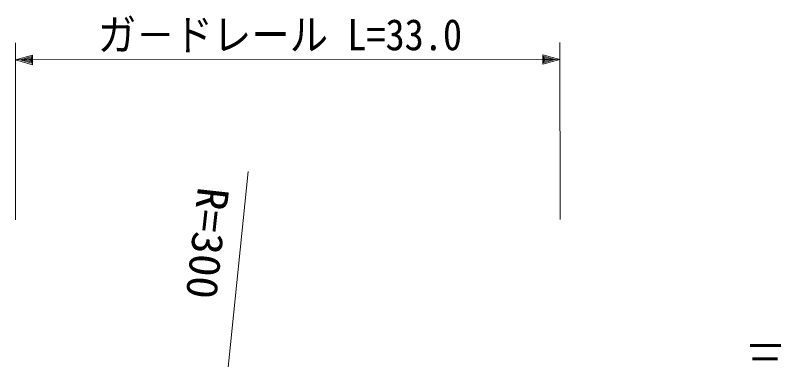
# Model space of a CAD drawing. Units: millimetres, scale not verified. Extents: x 40000 to 680000, y 20000 to 380000.
# Drawn here: x 345049 to 390140, y 316054 to 336256 of the extents above; entities that cross this region are included whole.
import ezdxf
from ezdxf.enums import TextEntityAlignment as Align

# ---------------------------------------------------------------- set-up
doc = ezdxf.new("R2010")
doc.units = ezdxf.units.MM
doc.header["$LTSCALE"] = 1000
doc.layers.add('M-BGD-HTXT', color=7, linetype='Continuous')
doc.layers.add('M-STR-HTXT', color=7, linetype='Continuous', lineweight=13)
doc.styles.add('@ＭＳ ゴシック', font='')
doc.styles.add('ＭＳ ゴシック', font='')
doc.styles.get('@ＭＳ ゴシック').set_extended_font_data('@MS Gothic')
doc.styles.get('ＭＳ ゴシック').set_extended_font_data('MS Gothic')

msp = doc.modelspace()

# ---------------------------------------------------------------- linework, layer by layer
at = {"layer": 'M-STR-HTXT'}
for p, q in [((345056, 324253), (345049, 334641)), ((376969, 334663), (376976, 324275)), ((345050, 333641), (346049, 333922)), ((345329, 333642), (346009, 333842)), ((345489, 333642), (345969, 333762)), ((345729, 333642), (345929, 333682)), ((345929, 333682), (345929, 333602)), ((345969, 333762), (345969, 333522)), ((346009, 333842), (346009, 333442)), ((346049, 333922), (346049, 333362)), ((375970, 333383), (375970, 333943)), ((375970, 333943), (376969, 333664)), ((376010, 333463), (376010, 333863)), ((376010, 333863), (376690, 333663)), ((376050, 333543), (376050, 333783)), ((376050, 333783), (376530, 333663)), ((376090, 333623), (376090, 333703)), ((376090, 333703), (376290, 333663)), ((345050, 333641), (376969, 333664)), ((346049, 333362), (345050, 333641)), ((346009, 333442), (345329, 333642)), ((345969, 333522), (345489, 333642)), ((345929, 333602), (345729, 333642)), ((376969, 333664), (375970, 333383)), ((376690, 333663), (376010, 333463)), ((376530, 333663), (376050, 333543)), ((376290, 333663), (376090, 333623)), ((358694, 327103), (355709, 298010))]:
    msp.add_line(p, q, dxfattribs=at)

# ---------------------------------------------------------------- texts
at = {"layer": 'M-BGD-HTXT', "style": '@ＭＳ ゴシック'}
msp.add_text('三瀬川バス停', height=1766, rotation=270.04, dxfattribs=at).set_placement((388978, 317310), align=Align.MIDDLE_LEFT)
at = {"layer": 'M-STR-HTXT', "style": 'ＭＳ ゴシック'}
for s, rotation, width, p in [('ガ－ドレール L=33.0', 0.04, 0.9, (349878, 333645)), ('R=300', 263.74, 1.05, (355209, 326300))]:
    msp.add_text(s, height=1833, rotation=rotation, dxfattribs=dict(at, width=width)).set_placement(p, align=Align.BOTTOM_LEFT)

doc.saveas('drawing.dxf')
